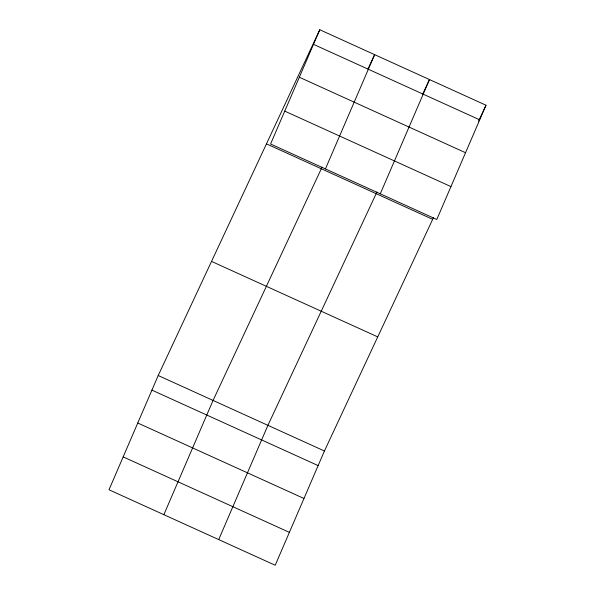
<?xml version="1.0" encoding="UTF-8"?>
<svg xmlns="http://www.w3.org/2000/svg" width="595" height="595" viewBox="0 0 595 595"><rect width="100%" height="100%" fill="white"/><g stroke="black" fill="none" stroke-linecap="round" stroke-linejoin="round"><path stroke-width="0.89" d="M319.783 29.75L270.576 144.005L436.789 219.481L485.996 105.226L319.783 29.75L158.21 375.519L109.004 489.774L275.217 565.25L324.424 450.995L433.465 217.651M163.856 514.682L213.062 400.428L322.096 167.083M325.428 168.913L374.634 54.658L367.97 68.923M218.707 539.591L267.914 425.336L376.947 191.992M380.279 193.821L429.486 79.566L422.428 94.665M478.551 121.172L485.996 105.226M313.491 44.35L479.711 119.833M299.33 77.238L465.543 152.714M284.737 111.116L450.951 186.599M266.463 143.856L432.677 219.332M211.53 261.413L377.743 336.896M158.21 375.519L324.424 450.995M151.918 390.119L318.139 465.602M137.757 423.008L303.971 498.484M123.165 456.886L289.386 532.369"/></g></svg>
